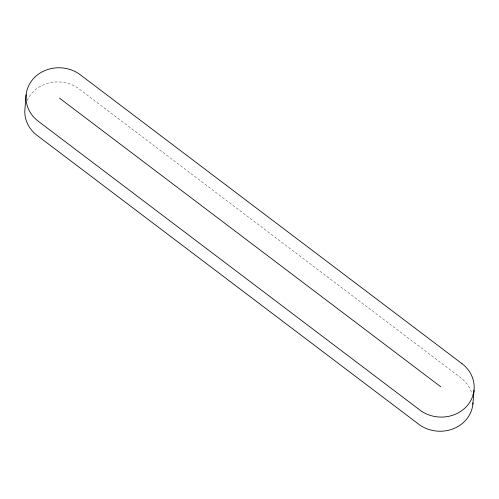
<?xml version="1.0" encoding="UTF-8"?>
<svg xmlns="http://www.w3.org/2000/svg" width="499" height="499" viewBox="0 0 499 499"><rect width="100%" height="100%" fill="white"/><g stroke="black" fill="none" stroke-linecap="round" stroke-linejoin="round"><path stroke-width="0.37" stroke-dasharray="2.5 1.87" d="M27.177 100.555A33.464 30.302 4.8 0 1 77.588 87.793L460.745 377.768A33.464 30.302 4.8 0 1 472.235 394.909"/><path stroke-width="0.75" d="M26.135 94.76L24.95 108.907A33.464 30.302 4.8 0 0 37.063 135.379L420.22 425.354A33.464 30.302 4.8 0 0 454.233 428.385A33.464 30.302 4.8 0 0 472.971 402.812M472.865 404.24L474.05 390.093M59.431 98.085L440.754 386.769M461.937 363.621L78.78 73.646A33.464 30.302 4.8 0 0 32.84 79.304A33.464 30.302 4.8 0 0 38.255 121.232L421.412 411.207A33.464 30.302 4.8 0 0 467.351 405.55A33.464 30.302 4.8 0 0 461.937 363.621"/></g></svg>
